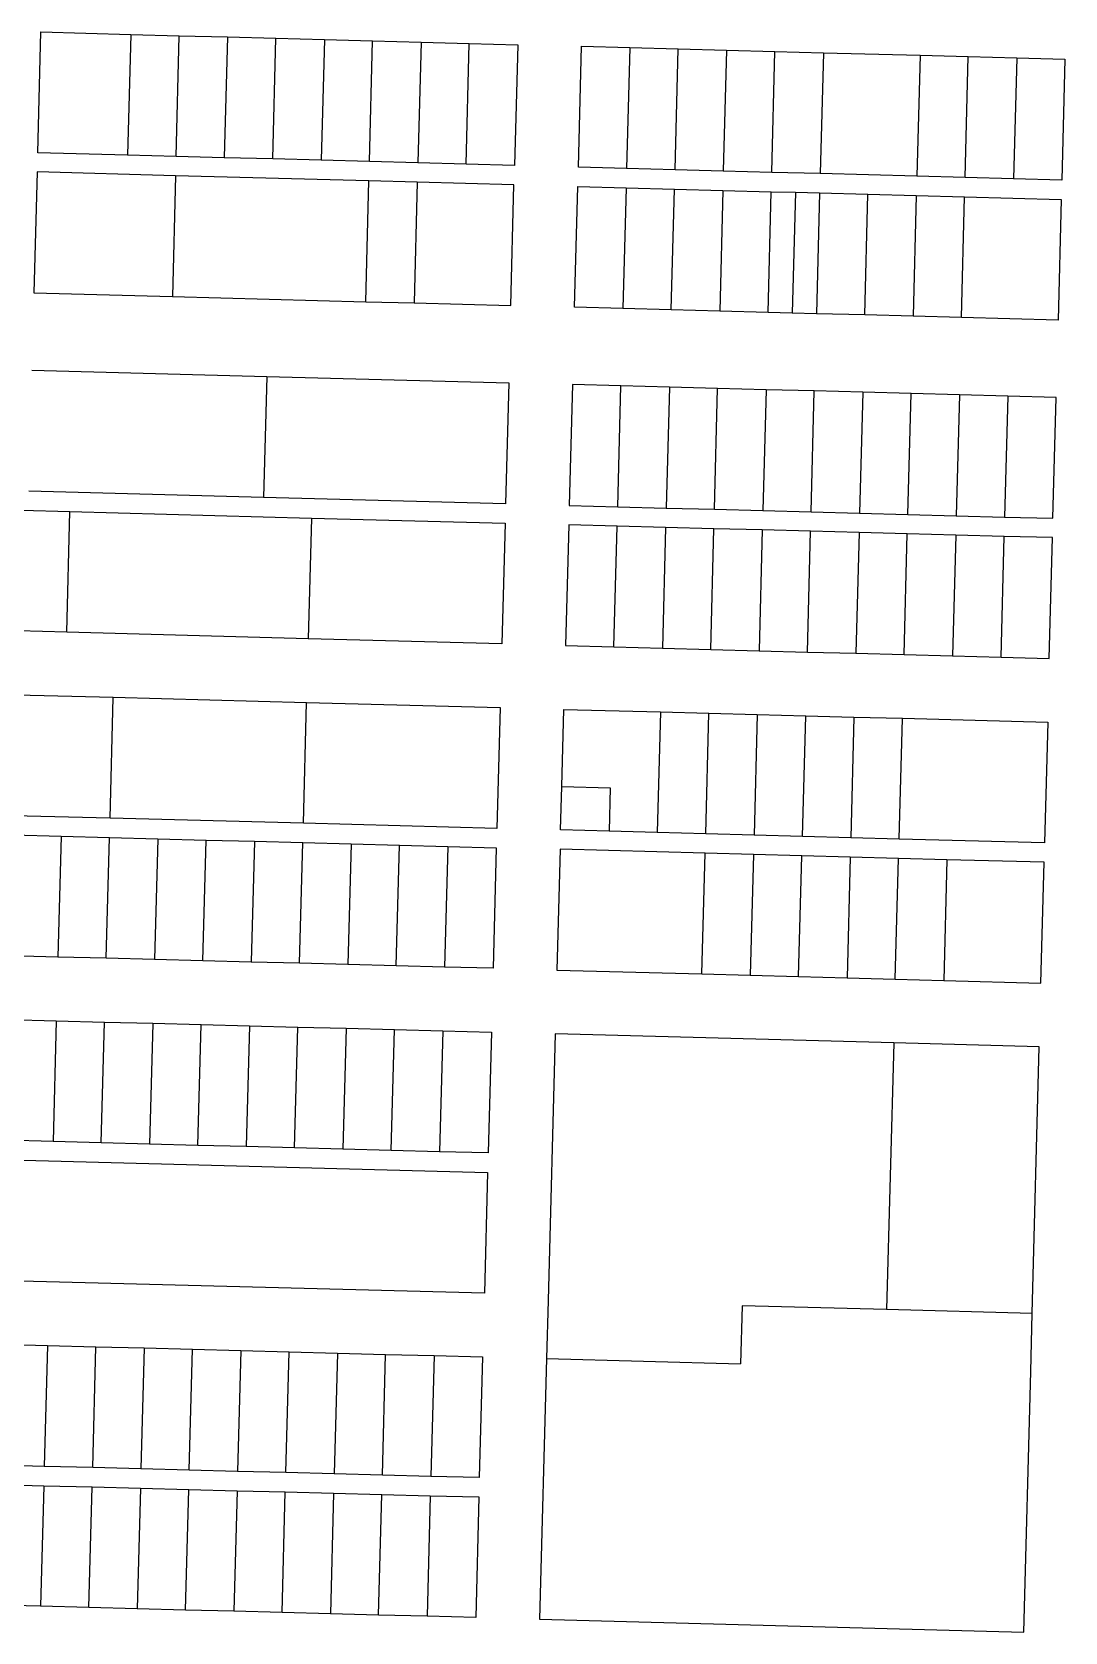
# Model space of a CAD drawing. Header units: inches. Extents: x 486468 to 494399, y 5455955 to 5460553.
# Drawn here: x 489399 to 489724, y 5456058 to 5456562 of the extents above; entities that cross this region are included whole.
import ezdxf

# ---------------------------------------------------------------- set-up
doc = ezdxf.new("R2010")
doc.units = ezdxf.units.IN
doc.header["$MEASUREMENT"] = 0
doc.layers.add('ParcelLines', color=10, linetype='Continuous')

msp = doc.modelspace()

# ---------------------------------------------------------------- linework, layer by layer
at = {"layer": 'ParcelLines', "color": 1}
for p, q in [((489400.679, 5456524.395), (489401.679, 5456562.445)), ((489401.679, 5456562.445), (489429.978, 5456561.697)), ((489429.978, 5456561.697), (489428.979, 5456523.647)), ((489429.978, 5456561.697), (489445.228, 5456561.287)), ((489445.228, 5456561.287), (489460.478, 5456560.877)), ((489460.478, 5456560.877), (489475.678, 5456560.477)), ((489475.678, 5456560.477), (489490.928, 5456560.067)), ((489490.928, 5456560.067), (489506.128, 5456559.667)), ((489505.128, 5456521.607), (489506.128, 5456559.667)), ((489506.128, 5456559.667), (489521.377, 5456559.258)), ((489521.377, 5456559.258), (489520.328, 5456521.208)), ((489521.377, 5456559.258), (489536.577, 5456558.858)), ((489536.577, 5456558.858), (489551.827, 5456558.449)), ((489551.827, 5456558.449), (489550.828, 5456520.399)), ((489570.928, 5456519.849), (489571.927, 5456557.949)), ((489571.927, 5456557.949), (489587.127, 5456557.549)), ((489587.127, 5456557.549), (489586.128, 5456519.449)), ((489587.127, 5456557.549), (489602.376, 5456557.14)), ((489602.376, 5456557.14), (489617.576, 5456556.73)), ((489617.576, 5456556.73), (489632.826, 5456556.32)), ((489632.826, 5456556.32), (489648.076, 5456555.92)), ((489648.076, 5456555.92), (489678.526, 5456555.11)), ((489678.526, 5456555.11), (489693.726, 5456554.711)), ((489693.726, 5456554.711), (489708.976, 5456554.301)), ((489708.976, 5456554.301), (489707.976, 5456516.201)), ((489708.976, 5456554.301), (489724.176, 5456553.901)), ((489724.176, 5456553.901), (489723.176, 5456515.802)), ((489428.979, 5456523.647), (489400.679, 5456524.395)), ((489444.228, 5456523.237), (489428.979, 5456523.647)), ((489459.428, 5456522.837), (489444.228, 5456523.237)), ((489400.529, 5456518.345), (489399.479, 5456480.246)), ((489444.079, 5456517.167), (489400.529, 5456518.345)), ((489474.678, 5456522.427), (489459.428, 5456522.837)), ((489489.878, 5456522.017), (489474.678, 5456522.427)), ((489505.128, 5456521.607), (489489.878, 5456522.017)), ((489520.328, 5456521.208), (489505.128, 5456521.607)), ((489535.578, 5456520.808), (489520.328, 5456521.208)), ((489550.828, 5456520.399), (489535.578, 5456520.808)), ((489586.128, 5456519.449), (489570.928, 5456519.849)), ((489601.378, 5456519.04), (489586.128, 5456519.449)), ((489616.578, 5456518.63), (489601.378, 5456519.04)), ((489631.827, 5456518.22), (489616.578, 5456518.63)), ((489647.026, 5456517.82), (489631.827, 5456518.22)), ((489504.978, 5456515.527), (489444.079, 5456517.167)), ((489503.978, 5456477.467), (489504.978, 5456515.527)), ((489520.178, 5456515.118), (489504.978, 5456515.527)), ((489550.628, 5456514.299), (489520.178, 5456515.118)), ((489549.628, 5456476.249), (489550.628, 5456514.299)), ((489569.728, 5456475.699), (489570.728, 5456513.749)), ((489570.728, 5456513.749), (489585.978, 5456513.339)), ((489585.978, 5456513.339), (489601.228, 5456512.94)), ((489601.228, 5456512.94), (489616.428, 5456512.53)), ((489677.526, 5456517.01), (489647.026, 5456517.82)), ((489692.726, 5456516.61), (489677.526, 5456517.01)), ((489707.976, 5456516.201), (489692.726, 5456516.61)), ((489723.176, 5456515.802), (489707.976, 5456516.201)), ((489616.428, 5456512.53), (489631.677, 5456512.13)), ((489631.677, 5456512.13), (489639.277, 5456511.93)), ((489639.277, 5456511.93), (489638.278, 5456473.88)), ((489639.277, 5456511.93), (489646.876, 5456511.73)), ((489646.876, 5456511.73), (489645.878, 5456473.67)), ((489646.876, 5456511.73), (489662.126, 5456511.32)), ((489661.128, 5456473.27), (489662.126, 5456511.32)), ((489662.126, 5456511.32), (489677.326, 5456510.92)), ((489677.326, 5456510.92), (489676.328, 5456472.87)), ((489677.326, 5456510.92), (489692.576, 5456510.51)), ((489691.578, 5456472.46), (489692.576, 5456510.51)), ((489692.576, 5456510.51), (489723.026, 5456509.702)), ((489723.026, 5456509.702), (489722.026, 5456471.652)), ((489399.479, 5456480.246), (489443.079, 5456479.087)), ((489443.079, 5456479.087), (489503.978, 5456477.467)), ((489503.978, 5456477.467), (489519.178, 5456477.058)), ((489519.178, 5456477.058), (489549.628, 5456476.249)), ((489584.978, 5456475.289), (489569.728, 5456475.699)), ((489600.178, 5456474.89), (489584.978, 5456475.289)), ((489615.428, 5456474.49), (489600.178, 5456474.89)), ((489630.678, 5456474.08), (489615.428, 5456474.49)), ((489638.278, 5456473.88), (489630.678, 5456474.08)), ((489645.878, 5456473.67), (489638.278, 5456473.88)), ((489661.128, 5456473.27), (489645.878, 5456473.67)), ((489676.328, 5456472.87), (489661.128, 5456473.27)), ((489691.578, 5456472.46), (489676.328, 5456472.87)), ((489722.026, 5456471.652), (489691.578, 5456472.46)), ((489398.829, 5456455.845), (489472.829, 5456453.877)), ((489472.829, 5456453.877), (489471.78, 5456415.807)), ((489472.829, 5456453.877), (489549.028, 5456451.849)), ((489549.028, 5456451.849), (489547.979, 5456413.749)), ((489569.128, 5456451.349), (489568.079, 5456413.249)), ((489584.328, 5456450.949), (489569.128, 5456451.349)), ((489599.578, 5456450.54), (489584.328, 5456450.949)), ((489614.778, 5456450.14), (489599.578, 5456450.54)), ((489630.028, 5456449.73), (489614.778, 5456450.14)), ((489645.228, 5456449.33), (489630.028, 5456449.73)), ((489660.478, 5456448.92), (489645.228, 5456449.33)), ((489675.728, 5456448.51), (489660.478, 5456448.92)), ((489690.928, 5456448.11), (489675.728, 5456448.51)), ((489706.178, 5456447.701), (489690.928, 5456448.11)), ((489706.178, 5456447.701), (489705.178, 5456409.602)), ((489721.378, 5456447.302), (489706.178, 5456447.701)), ((489720.378, 5456409.202), (489721.378, 5456447.302)), ((489471.78, 5456415.807), (489397.831, 5456417.795)), ((489547.979, 5456413.749), (489471.78, 5456415.807)), ((489568.079, 5456413.249), (489583.328, 5456412.84)), ((489583.328, 5456412.84), (489598.528, 5456412.44)), ((489598.528, 5456412.44), (489613.778, 5456412.03)), ((489613.778, 5456412.03), (489629.028, 5456411.63)), ((489395.531, 5456411.745), (489410.78, 5456411.336)), ((489410.78, 5456411.336), (489486.93, 5456409.287)), ((489486.93, 5456409.287), (489485.88, 5456371.267)), ((489486.93, 5456409.287), (489547.829, 5456407.649)), ((489547.829, 5456407.649), (489546.78, 5456369.649)), ((489567.929, 5456407.149), (489566.88, 5456369.099)), ((489583.179, 5456406.74), (489567.929, 5456407.149)), ((489629.028, 5456411.63), (489644.228, 5456411.23)), ((489644.228, 5456411.23), (489659.478, 5456410.82)), ((489659.478, 5456410.82), (489674.728, 5456410.41)), ((489674.728, 5456410.41), (489689.928, 5456410.011)), ((489689.928, 5456410.011), (489705.178, 5456409.602)), ((489705.178, 5456409.602), (489720.378, 5456409.202)), ((489598.378, 5456406.34), (489583.179, 5456406.74)), ((489613.628, 5456405.93), (489598.378, 5456406.34)), ((489628.828, 5456405.53), (489613.628, 5456405.93)), ((489644.078, 5456405.13), (489628.828, 5456405.53)), ((489643.079, 5456367.07), (489644.078, 5456405.13)), ((489659.328, 5456404.72), (489644.078, 5456405.13)), ((489659.328, 5456404.72), (489658.328, 5456366.67)), ((489674.528, 5456404.32), (489659.328, 5456404.72)), ((489673.528, 5456366.26), (489674.528, 5456404.32)), ((489689.778, 5456403.911), (489674.528, 5456404.32)), ((489689.778, 5456403.911), (489688.778, 5456365.861)), ((489705.028, 5456403.502), (489689.778, 5456403.911)), ((489704.028, 5456365.452), (489705.028, 5456403.502)), ((489720.228, 5456403.102), (489705.028, 5456403.502)), ((489719.228, 5456365.052), (489720.228, 5456403.102)), ((489409.781, 5456373.286), (489394.531, 5456373.695)), ((489485.88, 5456371.267), (489409.781, 5456373.286)), ((489546.78, 5456369.649), (489485.88, 5456371.267)), ((489566.88, 5456369.099), (489582.13, 5456368.69)), ((489582.13, 5456368.69), (489597.38, 5456368.29)), ((489597.38, 5456368.29), (489612.63, 5456367.88)), ((489612.63, 5456367.88), (489627.83, 5456367.48)), ((489627.83, 5456367.48), (489643.079, 5456367.07)), ((489643.079, 5456367.07), (489658.328, 5456366.67)), ((489658.328, 5456366.67), (489673.528, 5456366.26)), ((489673.528, 5456366.26), (489688.778, 5456365.861)), ((489688.778, 5456365.861), (489704.028, 5456365.452)), ((489704.028, 5456365.452), (489719.228, 5456365.052)), ((489393.981, 5456353.595), (489424.431, 5456352.787)), ((489424.431, 5456352.787), (489485.33, 5456351.167)), ((489485.33, 5456351.167), (489546.28, 5456349.549)), ((489546.28, 5456349.549), (489545.23, 5456311.499)), ((489565.71, 5456324.699), (489566.38, 5456348.999)), ((489566.38, 5456348.999), (489596.83, 5456348.19)), ((489596.83, 5456348.19), (489595.78, 5456310.18)), ((489596.83, 5456348.19), (489612.03, 5456347.79)), ((489611.03, 5456309.77), (489612.03, 5456347.79)), ((489612.03, 5456347.79), (489627.28, 5456347.38)), ((489627.28, 5456347.38), (489626.28, 5456309.36)), ((489627.28, 5456347.38), (489642.53, 5456346.97)), ((489642.53, 5456346.97), (489657.73, 5456346.57)), ((489657.73, 5456346.57), (489672.98, 5456346.17)), ((489672.98, 5456346.17), (489718.728, 5456344.952)), ((489718.728, 5456344.952), (489717.73, 5456306.902)), ((489565.33, 5456310.999), (489565.71, 5456324.699)), ((489423.431, 5456314.697), (489392.981, 5456315.495)), ((489484.331, 5456313.097), (489423.431, 5456314.697)), ((489545.23, 5456311.499), (489484.331, 5456313.097)), ((489392.831, 5456309.445), (489408.031, 5456309.045)), ((489408.031, 5456309.045), (489407.033, 5456270.955)), ((489408.031, 5456309.045), (489423.231, 5456308.637)), ((489422.232, 5456270.557), (489423.231, 5456308.637)), ((489423.231, 5456308.637), (489438.481, 5456308.227)), ((489438.481, 5456308.227), (489453.681, 5456307.817)), ((489453.681, 5456307.817), (489468.881, 5456307.417)), ((489468.881, 5456307.417), (489484.131, 5456307.007)), ((489484.131, 5456307.007), (489499.331, 5456306.608)), ((489499.331, 5456306.608), (489514.581, 5456306.198)), ((489514.581, 5456306.198), (489529.781, 5456305.798)), ((489580.58, 5456310.59), (489565.33, 5456310.999)), ((489595.78, 5456310.18), (489580.58, 5456310.59)), ((489611.03, 5456309.77), (489595.78, 5456310.18)), ((489626.28, 5456309.36), (489611.03, 5456309.77)), ((489641.48, 5456308.95), (489626.28, 5456309.36)), ((489656.73, 5456308.54), (489641.48, 5456308.95)), ((489671.93, 5456308.13), (489656.73, 5456308.54)), ((489717.73, 5456306.902), (489671.93, 5456308.13)), ((489529.781, 5456305.798), (489528.731, 5456267.798)), ((489529.781, 5456305.798), (489545.08, 5456305.399)), ((489545.08, 5456305.399), (489544.081, 5456267.399)), ((489565.18, 5456304.899), (489564.181, 5456266.849)), ((489610.83, 5456303.67), (489565.18, 5456304.899)), ((489626.08, 5456303.26), (489610.83, 5456303.67)), ((489641.28, 5456302.85), (489626.08, 5456303.26)), ((489640.28, 5456264.8), (489641.28, 5456302.85)), ((489656.53, 5456302.44), (489641.28, 5456302.85)), ((489671.73, 5456302.03), (489656.53, 5456302.44)), ((489686.98, 5456301.622), (489671.73, 5456302.03)), ((489717.58, 5456300.802), (489686.98, 5456301.622)), ((489716.58, 5456262.752), (489717.58, 5456300.802)), ((489407.033, 5456270.955), (489391.833, 5456271.345)), ((489422.232, 5456270.557), (489407.033, 5456270.955)), ((489437.432, 5456270.167), (489422.232, 5456270.557)), ((489452.682, 5456269.767), (489437.432, 5456270.167)), ((489467.881, 5456269.377), (489452.682, 5456269.767)), ((489483.081, 5456268.977), (489467.881, 5456269.377)), ((489498.331, 5456268.578), (489483.081, 5456268.977)), ((489513.531, 5456268.188), (489498.331, 5456268.578)), ((489528.731, 5456267.798), (489513.531, 5456268.188)), ((489544.081, 5456267.399), (489528.731, 5456267.798)), ((489564.181, 5456266.849), (489609.83, 5456265.62)), ((489609.83, 5456265.62), (489625.08, 5456265.21)), ((489625.08, 5456265.21), (489640.28, 5456264.8)), ((489640.28, 5456264.8), (489655.53, 5456264.39)), ((489655.53, 5456264.39), (489670.73, 5456263.981)), ((489670.73, 5456263.981), (489685.98, 5456263.572)), ((489685.98, 5456263.572), (489716.58, 5456262.752)), ((489391.283, 5456251.245), (489406.483, 5456250.845)), ((489406.483, 5456250.845), (489405.483, 5456212.795)), ((489406.483, 5456250.845), (489421.683, 5456250.457)), ((489421.683, 5456250.457), (489436.933, 5456250.057)), ((489436.933, 5456250.057), (489452.132, 5456249.667)), ((489452.132, 5456249.667), (489467.332, 5456249.277)), ((489467.332, 5456249.277), (489482.582, 5456248.877)), ((489481.532, 5456210.797), (489482.582, 5456248.877)), ((489482.582, 5456248.877), (489497.782, 5456248.488)), ((489497.782, 5456248.488), (489496.782, 5456210.398)), ((489497.782, 5456248.488), (489512.982, 5456248.088)), ((489511.982, 5456209.998), (489512.982, 5456248.088)), ((489512.982, 5456248.088), (489528.232, 5456247.698)), ((489528.232, 5456247.698), (489527.182, 5456209.598)), ((489528.232, 5456247.698), (489543.532, 5456247.299)), ((489543.532, 5456247.299), (489542.482, 5456209.199)), ((489563.631, 5456246.749), (489561.382, 5456162.7)), ((489670.23, 5456243.881), (489563.631, 5456246.749)), ((489716.03, 5456242.652), (489670.23, 5456243.881)), ((489713.842, 5456158.602), (489716.03, 5456242.652)), ((489405.483, 5456212.795), (489390.283, 5456213.195)), ((489420.683, 5456212.397), (489405.483, 5456212.795)), ((489435.883, 5456211.997), (489420.683, 5456212.397)), ((489451.133, 5456211.597), (489435.883, 5456211.997)), ((489466.333, 5456211.197), (489451.133, 5456211.597)), ((489481.532, 5456210.797), (489466.333, 5456211.197)), ((489496.782, 5456210.398), (489481.532, 5456210.797)), ((489511.982, 5456209.998), (489496.782, 5456210.398)), ((489392.233, 5456207.045), (489542.332, 5456203.099)), ((489527.182, 5456209.598), (489511.982, 5456209.998)), ((489542.482, 5456209.199), (489527.182, 5456209.598)), ((489542.332, 5456203.099), (489541.332, 5456165.049)), ((489541.332, 5456165.049), (489391.233, 5456168.945)), ((489561.382, 5456162.7), (489560.892, 5456144.449)), ((489622.482, 5456161.05), (489621.982, 5456142.8)), ((489667.932, 5456159.832), (489622.482, 5456161.05)), ((489713.372, 5456140.352), (489713.842, 5456158.602)), ((489388.535, 5456148.945), (489403.784, 5456148.545)), ((489403.784, 5456148.545), (489402.735, 5456110.455)), ((489403.784, 5456148.545), (489418.984, 5456148.146)), ((489417.985, 5456110.056), (489418.984, 5456148.146)), ((489418.984, 5456148.146), (489434.184, 5456147.747)), ((489434.184, 5456147.747), (489433.184, 5456109.667)), ((489434.184, 5456147.747), (489449.383, 5456147.347)), ((489448.384, 5456109.267), (489449.383, 5456147.347)), ((489449.383, 5456147.347), (489464.633, 5456146.947)), ((489464.633, 5456146.947), (489463.584, 5456108.877)), ((489464.633, 5456146.947), (489479.833, 5456146.547)), ((489478.784, 5456108.477), (489479.833, 5456146.547)), ((489479.833, 5456146.547), (489495.033, 5456146.148)), ((489495.033, 5456146.148), (489510.233, 5456145.748)), ((489509.234, 5456107.698), (489510.233, 5456145.748)), ((489510.233, 5456145.748), (489525.483, 5456145.348)), ((489525.483, 5456145.348), (489524.434, 5456107.298)), ((489525.483, 5456145.348), (489540.783, 5456144.949)), ((489540.783, 5456144.949), (489539.734, 5456106.899)), ((489560.892, 5456144.449), (489558.685, 5456062.249)), ((489560.892, 5456144.449), (489621.982, 5456142.8)), ((489711.234, 5456058.252), (489713.372, 5456140.352)), ((489402.735, 5456110.455), (489387.535, 5456110.845)), ((489417.985, 5456110.056), (489402.735, 5456110.455)), ((489433.184, 5456109.667), (489417.985, 5456110.056)), ((489448.384, 5456109.267), (489433.184, 5456109.667)), ((489387.385, 5456104.745), (489402.585, 5456104.345)), ((489463.584, 5456108.877), (489448.384, 5456109.267)), ((489478.784, 5456108.477), (489463.584, 5456108.877)), ((489494.034, 5456108.087), (489478.784, 5456108.477)), ((489509.234, 5456107.698), (489494.034, 5456108.087)), ((489524.434, 5456107.298), (489509.234, 5456107.698)), ((489539.734, 5456106.899), (489524.434, 5456107.298)), ((489402.585, 5456104.345), (489401.586, 5456066.345)), ((489402.585, 5456104.345), (489417.785, 5456103.956)), ((489417.785, 5456103.956), (489433.034, 5456103.557)), ((489433.034, 5456103.557), (489448.234, 5456103.167)), ((489447.186, 5456065.167), (489448.234, 5456103.167)), ((489448.234, 5456103.167), (489463.434, 5456102.777)), ((489463.434, 5456102.777), (489478.634, 5456102.377)), ((489478.634, 5456102.377), (489493.834, 5456101.987)), ((489493.834, 5456101.987), (489509.084, 5456101.588)), ((489509.084, 5456101.588), (489524.284, 5456101.198)), ((489524.284, 5456101.198), (489523.285, 5456063.198)), ((489524.284, 5456101.198), (489539.584, 5456100.799)), ((489539.584, 5456100.799), (489538.585, 5456062.799)), ((489401.586, 5456066.345), (489386.386, 5456066.745)), ((489416.786, 5456065.956), (489401.586, 5456066.345)), ((489431.986, 5456065.566), (489416.786, 5456065.956)), ((489447.186, 5456065.167), (489431.986, 5456065.566)), ((489462.435, 5456064.767), (489447.186, 5456065.167)), ((489477.635, 5456064.377), (489462.435, 5456064.767)), ((489492.835, 5456063.987), (489477.635, 5456064.377)), ((489508.035, 5456063.587), (489492.835, 5456063.987)), ((489523.285, 5456063.198), (489508.035, 5456063.587)), ((489538.585, 5456062.799), (489523.285, 5456063.198)), ((489558.685, 5456062.249), (489711.234, 5456058.252))]:
    msp.add_line(p, q, dxfattribs=at)
for points in [[(489444.228, 5456523.237), (489444.228, 5456523.247), (489445.228, 5456561.287)], [(489460.478, 5456560.877), (489459.428, 5456522.847), (489459.428, 5456522.837)], [(489474.678, 5456522.427), (489474.678, 5456522.447), (489475.678, 5456560.477)], [(489490.928, 5456560.067), (489489.878, 5456522.047), (489489.878, 5456522.017)], [(489535.578, 5456520.808), (489536.577, 5456558.848), (489536.577, 5456558.858)], [(489601.378, 5456519.04), (489601.378, 5456519.05), (489602.376, 5456557.1), (489602.376, 5456557.14)], [(489617.576, 5456556.73), (489617.576, 5456556.7), (489616.578, 5456518.65), (489616.578, 5456518.63)], [(489631.827, 5456518.22), (489631.827, 5456518.25), (489632.826, 5456556.3), (489632.826, 5456556.32)], [(489648.076, 5456555.92), (489648.076, 5456555.9), (489647.026, 5456517.85), (489647.026, 5456517.82)], [(489678.526, 5456555.11), (489678.526, 5456555.1), (489677.526, 5456517.01)], [(489692.726, 5456516.61), (489693.726, 5456554.701), (489693.726, 5456554.711)], [(489444.079, 5456517.167), (489444.079, 5456517.147), (489443.079, 5456479.087)], [(489520.178, 5456515.118), (489520.178, 5456515.098), (489519.178, 5456477.058)], [(489585.978, 5456513.339), (489584.978, 5456475.299), (489584.978, 5456475.289)], [(489600.178, 5456474.89), (489600.178, 5456474.9), (489601.228, 5456512.94)], [(489616.428, 5456512.53), (489615.428, 5456474.5), (489615.428, 5456474.49)], [(489630.678, 5456474.08), (489630.678, 5456474.1), (489631.677, 5456512.13)], [(489583.328, 5456412.84), (489583.328, 5456412.85), (489584.328, 5456450.949)], [(489599.578, 5456450.54), (489599.578, 5456450.5), (489598.528, 5456412.45), (489598.528, 5456412.44)], [(489613.778, 5456412.03), (489613.778, 5456412.05), (489614.778, 5456450.1), (489614.778, 5456450.14)], [(489630.028, 5456449.73), (489630.028, 5456449.7), (489629.028, 5456411.65), (489629.028, 5456411.63)], [(489644.228, 5456411.23), (489644.228, 5456411.25), (489645.228, 5456449.3), (489645.228, 5456449.33)], [(489660.478, 5456448.92), (489660.478, 5456448.9), (489659.478, 5456410.85), (489659.478, 5456410.82)], [(489674.728, 5456410.41), (489674.728, 5456410.45), (489675.728, 5456448.5), (489675.728, 5456448.51)], [(489690.928, 5456448.11), (489690.928, 5456448.1), (489689.928, 5456410.011)], [(489409.781, 5456373.286), (489409.781, 5456373.296), (489410.78, 5456411.336)], [(489582.13, 5456368.69), (489582.13, 5456368.7), (489583.179, 5456406.74)], [(489598.378, 5456406.34), (489597.38, 5456368.3), (489597.38, 5456368.29)], [(489612.63, 5456367.88), (489612.63, 5456367.9), (489613.628, 5456405.93)], [(489628.828, 5456405.53), (489627.83, 5456367.5), (489627.83, 5456367.48)], [(489423.431, 5456314.697), (489424.431, 5456352.747), (489424.431, 5456352.787)], [(489484.331, 5456313.097), (489485.33, 5456351.147), (489485.33, 5456351.167)], [(489641.48, 5456308.95), (489642.53, 5456346.95), (489642.53, 5456346.97)], [(489657.73, 5456346.57), (489657.73, 5456346.55), (489656.73, 5456308.55), (489656.73, 5456308.54)], [(489671.93, 5456308.13), (489671.93, 5456308.15), (489672.98, 5456346.15), (489672.98, 5456346.17)], [(489565.71, 5456324.699), (489565.73, 5456324.699), (489580.93, 5456324.25)], [(489580.93, 5456324.25), (489580.58, 5456310.6), (489580.58, 5456310.59)], [(489438.481, 5456308.227), (489438.481, 5456308.197), (489437.432, 5456270.167)], [(489452.682, 5456269.767), (489453.681, 5456307.797), (489453.681, 5456307.817)], [(489468.881, 5456307.417), (489468.881, 5456307.397), (489467.881, 5456269.397), (489467.881, 5456269.377)], [(489483.081, 5456268.977), (489483.081, 5456268.997), (489484.131, 5456306.997), (489484.131, 5456307.007)], [(489499.331, 5456306.608), (489499.331, 5456306.598), (489498.331, 5456268.598), (489498.331, 5456268.578)], [(489513.531, 5456268.188), (489513.531, 5456268.198), (489514.581, 5456306.198)], [(489609.83, 5456265.62), (489609.83, 5456265.65), (489610.83, 5456303.65), (489610.83, 5456303.67)], [(489626.08, 5456303.26), (489626.08, 5456303.25), (489625.08, 5456265.25), (489625.08, 5456265.21)], [(489656.53, 5456302.44), (489655.53, 5456264.4), (489655.53, 5456264.39)], [(489670.73, 5456263.981), (489670.73, 5456264.001), (489671.73, 5456302.03)], [(489686.98, 5456301.622), (489685.98, 5456263.602), (489685.98, 5456263.572)], [(489420.683, 5456212.397), (489421.683, 5456250.447), (489421.683, 5456250.457)], [(489436.933, 5456250.057), (489436.933, 5456250.047), (489435.883, 5456211.997)], [(489451.133, 5456211.597), (489452.132, 5456249.647), (489452.132, 5456249.667)], [(489467.332, 5456249.277), (489467.332, 5456249.247), (489466.333, 5456211.197)], [(489670.23, 5456243.881), (489667.932, 5456159.852), (489667.932, 5456159.832)], [(489713.842, 5456158.602), (489713.832, 5456158.602), (489667.932, 5456159.832)], [(489495.033, 5456146.148), (489494.034, 5456108.097), (489494.034, 5456108.087)], [(489416.786, 5456065.956), (489417.785, 5456103.946), (489417.785, 5456103.956)], [(489433.034, 5456103.557), (489433.034, 5456103.547), (489431.986, 5456065.566)], [(489463.434, 5456102.777), (489462.435, 5456064.797), (489462.435, 5456064.767)], [(489477.635, 5456064.377), (489477.635, 5456064.397), (489478.634, 5456102.377)], [(489493.834, 5456101.987), (489492.835, 5456063.997), (489492.835, 5456063.987)], [(489508.035, 5456063.587), (489508.035, 5456063.597), (489509.084, 5456101.588)]]:
    msp.add_lwpolyline(points, dxfattribs=at)

doc.saveas('drawing.dxf')
